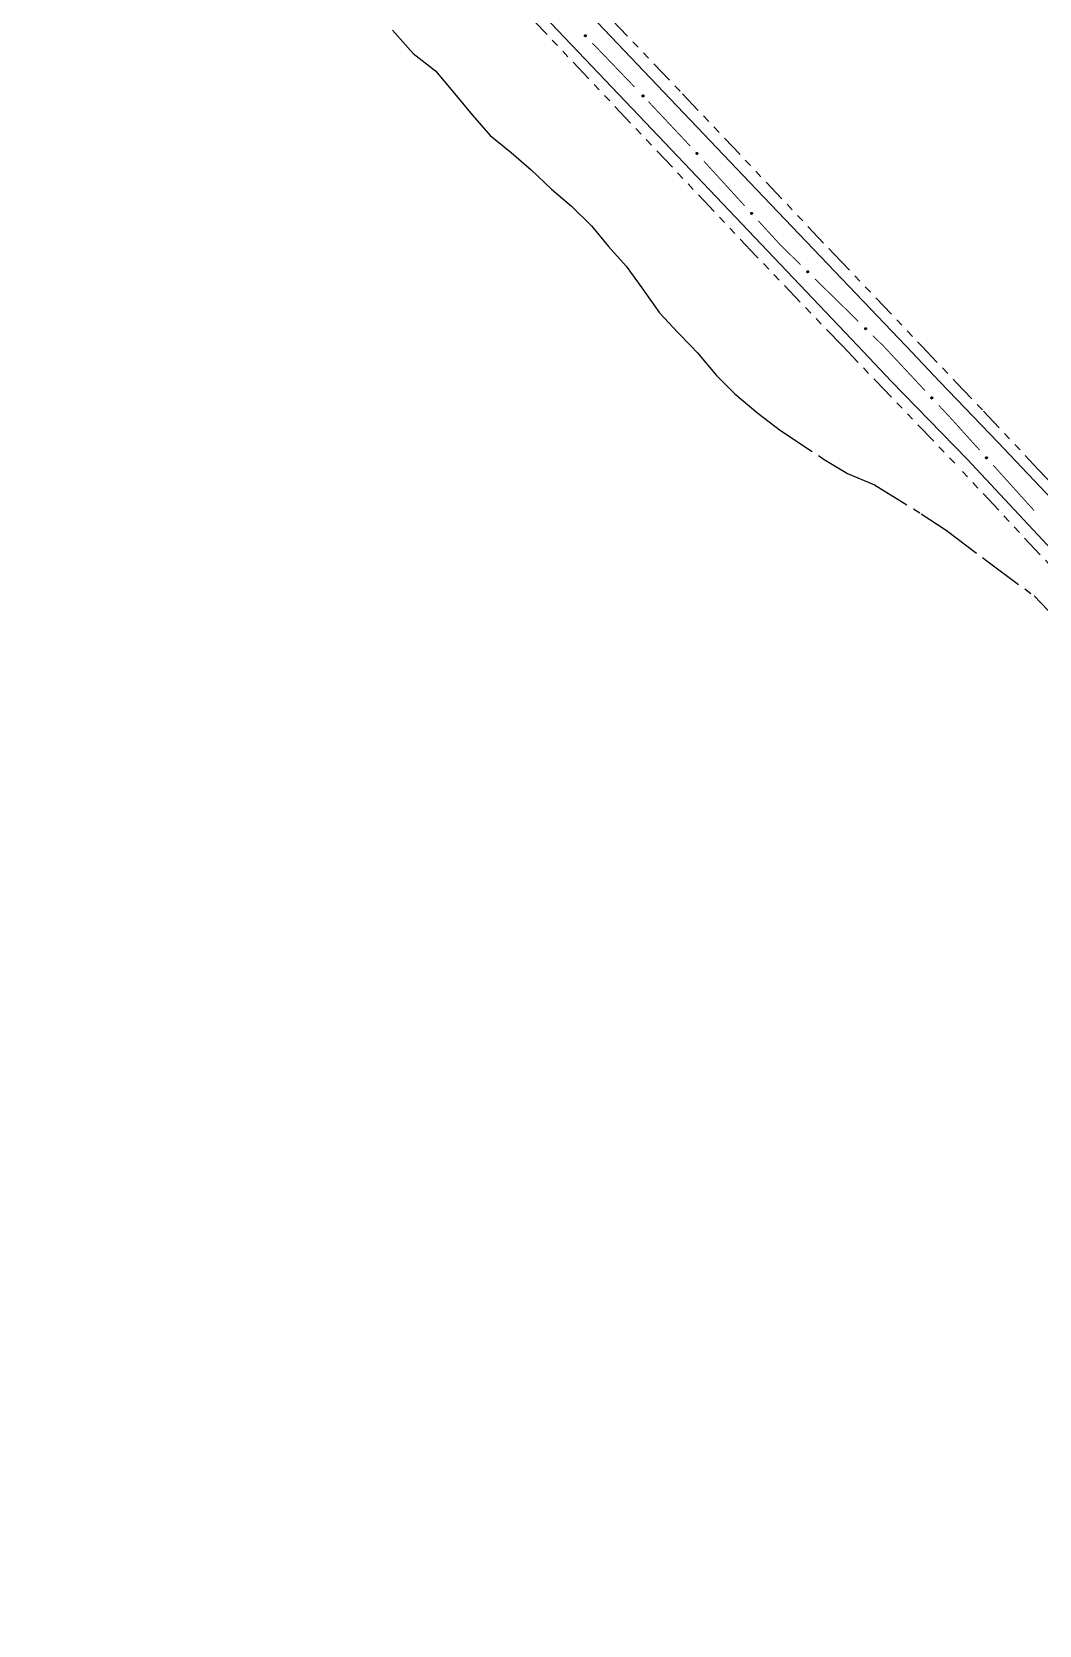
# Model space of a CAD drawing. Extents: x 208948 to 212966, y 4875285 to 4878160.
# Drawn here: x 211835.9 to 212034.7, y 4876503.2 to 4876817.5 of the extents above; entities that cross this region are included whole.
import ezdxf

# ---------------------------------------------------------------- set-up
doc = ezdxf.new("R2010")
doc.units = 0
doc.header["$LTSCALE"] = 1.5
doc.header["$MEASUREMENT"] = 0
doc.linetypes.add('TRACO_13', pattern=[8, 5, -1, 1, -1])
doc.linetypes.add('TRACO_25', pattern=[8, 3, -1, 1, -1, 1, -1])
for name, color, linetype in [('HD-CURSO-INTER', 170, 'CONTINUOUS'), ('SV-EIXO-ROD-ESTR', 7, 'CONTINUOUS'), ('SV-FX-DOM-EST', 20, 'CONTINUOUS'), ('SV-ROD-ESTADUAIS', 20, 'CONTINUOUS')]:
    doc.layers.add(name, color=color, linetype=linetype)

msp = doc.modelspace()

# ---------------------------------------------------------------- linework, layer by layer
at = {"layer": 'HD-CURSO-INTER', "linetype": 'TRACO_13'}
for points in [[(211907.079058, 4876817.876322, 11.826014), (211911.168259, 4876813.266977, 11.826014), (211915.567601, 4876809.857526, 11.826014), (211919.296837, 4876805.37815, 11.826014), (211922.776122, 4876801.188734, 11.826014), (211926.31542, 4876797.119309, 11.826014), (211930.484777, 4876793.739844, 11.826014), (211934.404144, 4876790.340369, 11.826014), (211938.453453, 4876786.540941, 11.826014), (211942.412821, 4876783.161466, 11.826014), (211946.362118, 4876779.242045, 11.826014), (211949.681427, 4876775.172609, 11.826014), (211953.160755, 4876771.31316, 11.826014), (211956.270049, 4876767.053733, 11.826014), (211959.729237, 4876762.114392, 11.826014), (211963.388555, 4876758.244952, 11.826014), (211965.941691, 4876755.572032, 11.826014)], [(211965.941691, 4876755.572032, 11.826014), (211967.227845, 4876754.225536, 11.826014), (211970.997083, 4876749.776159, 11.826014), (211971.514195, 4876749.251846, 11.826014), (211974.596432, 4876746.126695, 11.826014), (211979.155714, 4876742.307292, 11.826014), (211983.61505, 4876738.867847, 11.826014), (211992.273891, 4876733.188824, 11.826014), (211996.841489, 4876730.424882, 11.826014), (212002.182756, 4876728.159794, 11.826014), (212011.391571, 4876722.480797, 11.806072), (212016.312359, 4876719.205976, 11.766188), (212024.596163, 4876712.997499, 11.855532), (212033.678014, 4876706.259011, 11.795154), (212039.546826, 4876700.096759, 11.553638)]]:
    msp.add_polyline3d(points, dxfattribs=at)
at = {"layer": 'SV-EIXO-ROD-ESTR'}
for points in [[(211945.10368, 4876816.956778), (211945.152588, 4876816.956473), (211945.194559, 4876816.94621), (211945.227101, 4876816.927574), (211945.251564, 4876816.903608), (211945.273829, 4876816.876271), (211945.290197, 4876816.843757), (211945.300369, 4876816.803646), (211945.300407, 4876816.754583), (211945.287068, 4876816.712279), (211945.270505, 4876816.679397), (211945.246983, 4876816.65245), (211945.220064, 4876816.631265), (211945.185728, 4876816.615381), (211945.144979, 4876816.605469), (211945.095643, 4876816.606625), (211945.054565, 4876816.616969), (211945.023562, 4876816.63582), (211944.99662, 4876816.659639), (211944.974224, 4876816.68782), (211944.958342, 4876816.719829), (211944.948436, 4876816.760875), (211944.950222, 4876816.809554), (211944.960071, 4876816.850643), (211944.978482, 4876816.881903), (211945.002529, 4876816.907899), (211945.029676, 4876816.930564), (211945.061675, 4876816.948377), (211945.10368, 4876816.956778)], [(211956.499546, 4876805.088283), (211956.548448, 4876805.087457), (211956.590307, 4876805.076748), (211956.62265, 4876805.057768), (211956.646856, 4876805.033543), (211956.668829, 4876805.00597), (211956.684849, 4876804.973284), (211956.694594, 4876804.933067), (211956.69411, 4876804.884006), (211956.680322, 4876804.841846), (211956.66341, 4876804.809143), (211956.639603, 4876804.782447), (211956.61246, 4876804.76155), (211956.577957, 4876804.746032), (211956.537105, 4876804.736555), (211956.487784, 4876804.738235), (211956.446818, 4876804.749015), (211956.416017, 4876804.768196), (211956.389331, 4876804.7923), (211956.367235, 4876804.820718), (211956.351695, 4876804.852894), (211956.342226, 4876804.894043), (211956.34453, 4876804.942701), (211956.354815, 4876804.983682), (211956.373558, 4876805.014744), (211956.39788, 4876805.040483), (211956.425267, 4876805.062858), (211956.457454, 4876805.080329), (211956.499546, 4876805.088283)], [(211967.114284, 4876793.726481), (211967.163168, 4876793.724944), (211967.204867, 4876793.713626), (211967.236929, 4876793.694176), (211967.26078, 4876793.669601), (211967.28235, 4876793.641712), (211967.297892, 4876793.608795), (211967.30705, 4876793.568441), (211967.305852, 4876793.519393), (211967.29145, 4876793.477438), (211967.274064, 4876793.444984), (211967.249871, 4876793.418638), (211967.222426, 4876793.398139), (211967.187701, 4876793.383125), (211967.146715, 4876793.374243), (211967.097424, 4876793.376642), (211967.056619, 4876793.388018), (211967.026101, 4876793.407645), (211966.999769, 4876793.432135), (211966.97809, 4876793.460872), (211966.963019, 4876793.493271), (211966.954151, 4876793.534553), (211966.957163, 4876793.583172), (211966.968045, 4876793.623999), (211966.987238, 4876793.654785), (211967.011932, 4876793.680167), (211967.039642, 4876793.70214), (211967.07208, 4876793.719142), (211967.114284, 4876793.726481)], [(211977.900369, 4876781.908683), (211977.949253, 4876781.907145), (211977.990953, 4876781.895828), (211978.023015, 4876781.876378), (211978.046866, 4876781.851803), (211978.068435, 4876781.823913), (211978.083978, 4876781.790997), (211978.093136, 4876781.750643), (211978.091937, 4876781.701594), (211978.077536, 4876781.65964), (211978.06015, 4876781.627186), (211978.035956, 4876781.60084), (211978.008512, 4876781.58034), (211977.973787, 4876781.565327), (211977.9328, 4876781.556445), (211977.88351, 4876781.558844), (211977.842705, 4876781.570219), (211977.812187, 4876781.589846), (211977.785854, 4876781.614336), (211977.764175, 4876781.643073), (211977.749105, 4876781.675472), (211977.740237, 4876781.716755), (211977.743249, 4876781.765374), (211977.75413, 4876781.806201), (211977.773323, 4876781.836987), (211977.798018, 4876781.862369), (211977.825728, 4876781.884342), (211977.858165, 4876781.901343), (211977.900369, 4876781.908683)], [(211988.982944, 4876770.385347), (211989.031839, 4876770.386511), (211989.074099, 4876770.377514), (211989.107187, 4876770.359865), (211989.132358, 4876770.336644), (211989.155435, 4876770.309989), (211989.172771, 4876770.277981), (211989.184144, 4876770.238194), (211989.185657, 4876770.189154), (211989.173594, 4876770.146468), (211989.158027, 4876770.113103), (211989.135325, 4876770.085462), (211989.109055, 4876770.063478), (211989.075212, 4876770.046569), (211989.034779, 4876770.035438), (211988.98543, 4876770.03511), (211988.94406, 4876770.044215), (211988.912504, 4876770.062127), (211988.88486, 4876770.085125), (211988.861627, 4876770.112621), (211988.84479, 4876770.144139), (211988.833655, 4876770.184869), (211988.833978, 4876770.233579), (211988.842588, 4876770.274945), (211988.860052, 4876770.306744), (211988.883306, 4876770.333451), (211988.90976, 4876770.356921), (211988.94121, 4876770.375688), (211988.982944, 4876770.385347)], [(212000.405223, 4876759.181261), (212000.454118, 4876759.182426), (212000.496378, 4876759.173428), (212000.529466, 4876759.155779), (212000.554638, 4876759.132559), (212000.577714, 4876759.105903), (212000.595051, 4876759.073895), (212000.606423, 4876759.034108), (212000.607936, 4876758.985068), (212000.595873, 4876758.942382), (212000.580306, 4876758.909018), (212000.557604, 4876758.881376), (212000.531334, 4876758.859392), (212000.497491, 4876758.842483), (212000.457058, 4876758.831352), (212000.40771, 4876758.831025), (212000.366339, 4876758.84013), (212000.334783, 4876758.858041), (212000.307139, 4876758.88104), (212000.283906, 4876758.908535), (212000.267069, 4876758.940053), (212000.255935, 4876758.980783), (212000.256257, 4876759.029494), (212000.264867, 4876759.070859), (212000.282331, 4876759.102658), (212000.305586, 4876759.129365), (212000.33204, 4876759.152835), (212000.363489, 4876759.171602), (212000.405223, 4876759.181261)], [(212013.470369, 4876745.511578), (212013.519267, 4876745.510591), (212013.561091, 4876745.499743), (212013.59337, 4876745.480655), (212013.617496, 4876745.456349), (212013.639377, 4876745.428704), (212013.655289, 4876745.395965), (212013.6649, 4876745.355716), (212013.664253, 4876745.306657), (212013.650325, 4876745.264543), (212013.633304, 4876745.231896), (212013.609409, 4876745.205279), (212013.582196, 4876745.184473), (212013.547642, 4876745.169069), (212013.506758, 4876745.159728), (212013.457444, 4876745.161572), (212013.416514, 4876745.172488), (212013.385777, 4876745.191771), (212013.359171, 4876745.215963), (212013.33717, 4876745.244455), (212013.321736, 4876745.276682), (212013.312405, 4876745.317863), (212013.31487, 4876745.366512), (212013.325291, 4876745.407459), (212013.344137, 4876745.438459), (212013.368545, 4876745.464116), (212013.396006, 4876745.4864), (212013.42825, 4876745.503765), (212013.470369, 4876745.511578)], [(212024.259656, 4876733.694867), (212024.30853, 4876733.693024), (212024.350157, 4876733.681446), (212024.382098, 4876733.661796), (212024.405795, 4876733.637073), (212024.427189, 4876733.609049), (212024.442526, 4876733.576037), (212024.451432, 4876733.535626), (212024.449927, 4876733.486586), (212024.435264, 4876733.444722), (212024.417675, 4876733.412377), (212024.393318, 4876733.386183), (212024.365746, 4876733.365855), (212024.330927, 4876733.351058), (212024.289887, 4876733.342433), (212024.240612, 4876733.345139), (212024.199879, 4876733.35677), (212024.169484, 4876733.376587), (212024.143305, 4876733.401241), (212024.121806, 4876733.430113), (212024.106938, 4876733.462605), (212024.098328, 4876733.503943), (212024.101644, 4876733.552542), (212024.11278, 4876733.5933), (212024.132165, 4876733.623965), (212024.157017, 4876733.649192), (212024.184864, 4876733.670993), (212024.217407, 4876733.687791), (212024.259656, 4876733.694867)]]:
    msp.add_lwpolyline(points, close=True, dxfattribs=at)
for points in [[(211944.948436, 4876816.760875), (211945.144979, 4876816.605469)], [(211944.950222, 4876816.809554), (211945.185728, 4876816.615381)], [(211944.953092, 4876816.783504), (211945.162876, 4876816.612267)], [(211944.955927, 4876816.827839), (211945.198864, 4876816.626008)], [(211944.958342, 4876816.719829), (211945.095643, 4876816.606625)], [(211944.958919, 4876816.738027), (211945.114604, 4876816.611322)], [(211944.960071, 4876816.850643), (211945.220064, 4876816.631265)], [(211944.969747, 4876816.701134), (211945.070308, 4876816.616086)], [(211944.971125, 4876816.863237), (211945.231072, 4876816.643687)], [(211944.974224, 4876816.68782), (211945.054565, 4876816.616969)], [(211944.978482, 4876816.881903), (211945.246983, 4876816.65245)], [(211944.991993, 4876816.892728), (211945.255641, 4876816.665382)], [(211945.002529, 4876816.907899), (211945.270505, 4876816.679397)], [(211945.019516, 4876816.917258), (211945.276628, 4876816.700661)], [(211945.029676, 4876816.930564), (211945.287068, 4876816.712279)], [(211945.048849, 4876816.93596), (211945.290881, 4876816.737043)], [(211945.061675, 4876816.948377), (211945.300407, 4876816.754583)], [(211945.081963, 4876816.950726), (211945.29659, 4876816.780354)], [(211945.10368, 4876816.956778), (211945.300369, 4876816.803646)], [(211945.130314, 4876816.955529), (211945.289857, 4876816.828745)], [(211945.152588, 4876816.956473), (211945.290197, 4876816.843757)], [(211945.176539, 4876816.950726), (211945.275171, 4876816.865717)], [(211945.194559, 4876816.94621), (211945.273829, 4876816.876271)], [(211956.342226, 4876804.894043), (211956.537105, 4876804.736555)], [(211956.34453, 4876804.942701), (211956.577957, 4876804.746032)], [(211956.347122, 4876804.916621), (211956.555073, 4876804.743161)], [(211956.350429, 4876804.960924), (211956.591205, 4876804.756519)], [(211956.351695, 4876804.852894), (211956.487784, 4876804.738235)], [(211956.352466, 4876804.871085), (211956.506793, 4876804.74273)], [(211956.354815, 4876804.983682), (211956.61246, 4876804.76155)], [(211956.3629, 4876804.834078), (211956.462551, 4876804.747965)], [(211956.366003, 4876804.996157), (211956.623599, 4876804.773854)], [(211956.367235, 4876804.820718), (211956.446818, 4876804.749015)], [(211956.373558, 4876805.014744), (211956.639603, 4876804.782447)], [(211956.387184, 4876805.025425), (211956.648398, 4876804.795287)], [(211956.39788, 4876805.040483), (211956.66341, 4876804.809143)], [(211956.414966, 4876805.04966), (211956.669758, 4876804.830341)], [(211956.425267, 4876805.062858), (211956.680322, 4876804.841846)], [(211956.444497, 4876805.06805), (211956.684398, 4876804.866568)], [(211956.457454, 4876805.080329), (211956.69411, 4876804.884006)], [(211956.477765, 4876805.082462), (211956.690568, 4876804.909817)], [(211956.499546, 4876805.088283), (211956.694594, 4876804.933067)], [(211956.526165, 4876805.086751), (211956.68435, 4876804.958276)], [(211956.548448, 4876805.087457), (211956.684849, 4876804.973284)], [(211956.572336, 4876805.081456), (211956.670058, 4876804.995402)], [(211956.590307, 4876805.076748), (211956.668829, 4876805.00597)], [(211966.954151, 4876793.534553), (211967.146715, 4876793.374243)], [(211966.957163, 4876793.583172), (211967.187701, 4876793.383125)], [(211966.959376, 4876793.557058), (211967.164778, 4876793.380588)], [(211966.963019, 4876793.493271), (211967.097424, 4876793.376642)], [(211966.963327, 4876793.601308), (211967.2011, 4876793.393418)], [(211966.964055, 4876793.511449), (211967.116497, 4876793.38086)], [(211966.968045, 4876793.623999), (211967.222426, 4876793.398139)], [(211966.973949, 4876793.474294), (211967.072335, 4876793.386739)], [(211966.97809, 4876793.460872), (211967.056619, 4876793.388018)], [(211966.979413, 4876793.63631), (211967.233744, 4876793.410279)], [(211966.987238, 4876793.654785), (211967.249871, 4876793.418638)], [(211967.001017, 4876793.665266), (211967.258852, 4876793.431348)], [(211967.011932, 4876793.680167), (211967.274064, 4876793.444984)], [(211967.029149, 4876793.689095), (211967.280721, 4876793.466087)], [(211967.039642, 4876793.70214), (211967.29145, 4876793.477438)], [(211967.058945, 4876793.707052), (211967.295887, 4876793.502098)], [(211967.07208, 4876793.719142), (211967.305852, 4876793.519393)], [(211967.09242, 4876793.720978), (211967.302686, 4876793.545252)], [(211967.114284, 4876793.726481), (211967.30705, 4876793.568441)], [(211967.140877, 4876793.724562), (211967.297174, 4876793.593797)], [(211967.163168, 4876793.724944), (211967.297892, 4876793.608795)], [(211967.186966, 4876793.718594), (211967.283424, 4876793.631127)], [(211967.204867, 4876793.713626), (211967.28235, 4876793.641712)], [(211977.740237, 4876781.716755), (211977.9328, 4876781.556445)], [(211977.743249, 4876781.765374), (211977.973787, 4876781.565327)], [(211977.745461, 4876781.73926), (211977.950863, 4876781.562789)], [(211977.749105, 4876781.675472), (211977.88351, 4876781.558844)], [(211977.749413, 4876781.783509), (211977.987186, 4876781.57562)], [(211977.750141, 4876781.69365), (211977.902582, 4876781.563061)], [(211977.75413, 4876781.806201), (211978.008512, 4876781.58034)], [(211977.760035, 4876781.656496), (211977.858421, 4876781.568941)], [(211977.764175, 4876781.643073), (211977.842705, 4876781.570219)], [(211977.765498, 4876781.818512), (211978.019829, 4876781.592481)], [(211977.773323, 4876781.836987), (211978.035956, 4876781.60084)], [(211977.787103, 4876781.847468), (211978.044938, 4876781.61355)], [(211977.798018, 4876781.862369), (211978.06015, 4876781.627186)], [(211977.815235, 4876781.871296), (211978.066806, 4876781.648289)], [(211977.825728, 4876781.884342), (211978.077536, 4876781.65964)], [(211977.845031, 4876781.889254), (211978.081972, 4876781.6843)], [(211977.858165, 4876781.901343), (211978.091937, 4876781.701594)], [(211977.878506, 4876781.90318), (211978.088771, 4876781.727453)], [(211977.900369, 4876781.908683), (211978.093136, 4876781.750643)], [(211977.926963, 4876781.906763), (211978.08326, 4876781.775998)], [(211977.949253, 4876781.907145), (211978.083978, 4876781.790997)], [(211977.973052, 4876781.900796), (211978.06951, 4876781.813329)], [(211977.990953, 4876781.895828), (211978.068435, 4876781.823913)], [(211988.833655, 4876770.184869), (211989.034779, 4876770.035438)], [(211988.833978, 4876770.233579), (211989.075212, 4876770.046569)], [(211988.837629, 4876770.207627), (211989.052463, 4876770.04277)], [(211988.839131, 4876770.252028), (211989.088022, 4876770.057586)], [(211988.842588, 4876770.274945), (211989.109055, 4876770.063478)], [(211988.84479, 4876770.144139), (211988.98543, 4876770.03511)], [(211988.84482, 4876770.162346), (211989.004241, 4876770.040375)], [(211988.853259, 4876770.287865), (211989.119684, 4876770.076225)], [(211988.856751, 4876770.125794), (211988.959822, 4876770.043806)], [(211988.860052, 4876770.306744), (211989.135325, 4876770.085462)], [(211988.861627, 4876770.112621), (211988.94406, 4876770.044215)], [(211988.873231, 4876770.31797), (211989.143591, 4876770.098648)], [(211988.883306, 4876770.333451), (211989.158027, 4876770.113103)], [(211988.900004, 4876770.343316), (211989.163508, 4876770.134542)], [(211988.90976, 4876770.356921), (211989.173594, 4876770.146468)], [(211988.928763, 4876770.362891), (211989.176662, 4876770.171335)], [(211988.94121, 4876770.375688), (211989.185657, 4876770.189154)], [(211988.961418, 4876770.378645), (211989.181067, 4876770.214799)], [(211988.982944, 4876770.385347), (211989.184144, 4876770.238194)], [(211989.009603, 4876770.384899), (211989.172883, 4876770.262965)], [(211989.031839, 4876770.386511), (211989.172771, 4876770.277981)], [(211989.055951, 4876770.381486), (211989.157093, 4876770.299479)], [(211989.074099, 4876770.377514), (211989.155435, 4876770.309989)], [(212000.255935, 4876758.980783), (212000.457058, 4876758.831352)], [(212000.256257, 4876759.029494), (212000.497491, 4876758.842483)], [(212000.259908, 4876759.003541), (212000.474743, 4876758.838684)], [(212000.26141, 4876759.047942), (212000.510301, 4876758.853501)], [(212000.264867, 4876759.070859), (212000.531334, 4876758.859392)], [(212000.267069, 4876758.940053), (212000.40771, 4876758.831025)], [(212000.267099, 4876758.95826), (212000.42652, 4876758.836289)], [(212000.275538, 4876759.08378), (212000.541964, 4876758.872139)], [(212000.279031, 4876758.921709), (212000.382101, 4876758.839721)], [(212000.282331, 4876759.102658), (212000.557604, 4876758.881376)], [(212000.283906, 4876758.908535), (212000.366339, 4876758.84013)], [(212000.295511, 4876759.113884), (212000.56587, 4876758.894563)], [(212000.305586, 4876759.129365), (212000.580306, 4876758.909018)], [(212000.322284, 4876759.13923), (212000.585787, 4876758.930456)], [(212000.33204, 4876759.152835), (212000.595873, 4876758.942382)], [(212000.351042, 4876759.158806), (212000.598941, 4876758.96725)], [(212000.363489, 4876759.171602), (212000.607936, 4876758.985068)], [(212000.383697, 4876759.174559), (212000.603346, 4876759.010713)], [(212000.405223, 4876759.181261), (212000.606423, 4876759.034108)], [(212000.431882, 4876759.180813), (212000.595162, 4876759.058879)], [(212000.454118, 4876759.182426), (212000.595051, 4876759.073895)], [(212000.478231, 4876759.1774), (212000.579372, 4876759.095394)], [(212000.496378, 4876759.173428), (212000.577714, 4876759.105903)], [(212013.312405, 4876745.317863), (212013.506758, 4876745.159728)], [(212013.31487, 4876745.366512), (212013.547642, 4876745.169069)], [(212013.317376, 4876745.340424), (212013.524749, 4876745.166275)], [(212013.320829, 4876745.384716), (212013.560925, 4876745.179512)], [(212013.321736, 4876745.276682), (212013.457444, 4876745.161572)], [(212013.322567, 4876745.294871), (212013.476468, 4876745.166004)], [(212013.325291, 4876745.407459), (212013.582196, 4876745.184473)], [(212013.332879, 4876745.25783), (212013.432243, 4876745.171386)], [(212013.33652, 4876745.419897), (212013.593377, 4876745.19674)], [(212013.33717, 4876745.244455), (212013.416514, 4876745.172488)], [(212013.344137, 4876745.438459), (212013.609409, 4876745.205279)], [(212013.357798, 4876745.449094), (212013.618246, 4876745.21809)], [(212013.368545, 4876745.464116), (212013.633304, 4876745.231896)], [(212013.385661, 4876745.473237), (212013.639723, 4876745.253072)], [(212013.396006, 4876745.4864), (212013.650325, 4876745.264543)], [(212013.415252, 4876745.491529), (212013.654483, 4876745.289251)], [(212013.42825, 4876745.503765), (212013.664253, 4876745.306657)], [(212013.448569, 4876745.50583), (212013.660797, 4876745.332479)], [(212013.470369, 4876745.511578), (212013.6649, 4876745.355716)], [(212013.496982, 4876745.509958), (212013.65474, 4876745.380959)], [(212013.519267, 4876745.510591), (212013.655289, 4876745.395965)], [(212013.543136, 4876745.50451), (212013.640571, 4876745.418132)], [(212013.561091, 4876745.499743), (212013.639377, 4876745.428704)], [(212024.132165, 4876733.623965), (212024.393318, 4876733.386183)], [(212024.14601, 4876733.63436), (212024.402378, 4876733.398837)], [(212024.157017, 4876733.649192), (212024.417675, 4876733.412377)], [(212024.17429, 4876733.658013), (212024.424464, 4876733.433438)], [(212024.184864, 4876733.670993), (212024.435264, 4876733.444722)], [(212024.204197, 4876733.675784), (212024.439854, 4876733.469354)], [(212024.217407, 4876733.687791), (212024.449927, 4876733.486586)], [(212024.237759, 4876733.6895), (212024.446922, 4876733.512464)], [(212024.259656, 4876733.694867), (212024.451432, 4876733.535626)], [(212024.286237, 4876733.692781), (212024.441714, 4876733.561043)], [(212024.30853, 4876733.693024), (212024.442526, 4876733.576037)], [(212024.332288, 4876733.686526), (212024.428198, 4876733.598458)], [(212024.350157, 4876733.681446), (212024.427189, 4876733.609049)], [(212024.098328, 4876733.503943), (212024.289887, 4876733.342433)], [(212024.101644, 4876733.552542), (212024.330927, 4876733.351058)], [(212024.103693, 4876733.526414), (212024.307989, 4876733.348665)], [(212024.106938, 4876733.462605), (212024.240612, 4876733.345139)], [(212024.107921, 4876733.570638), (212024.344391, 4876733.361268)], [(212024.108087, 4876733.480776), (212024.259711, 4876733.349238)], [(212024.11278, 4876733.5933), (212024.365746, 4876733.365855)], [(212024.11775, 4876733.443561), (212024.215587, 4876733.355393)], [(212024.121806, 4876733.430113), (212024.199879, 4876733.35677)], [(212024.124224, 4876733.60554), (212024.377139, 4876733.377925)]]:
    msp.add_lwpolyline(points, dxfattribs=at)
at = {"layer": 'SV-EIXO-ROD-ESTR', "const_width": 0.18}
for points in [[(211946.508837, 4876815.33412), (211954.819219, 4876806.677472)], [(211957.577408, 4876803.780583), (211964.425575, 4876796.49343)], [(211964.425575, 4876796.49343), (211964.921526, 4876795.965688)], [(211964.921526, 4876795.965688), (211965.781575, 4876795.023373)], [(211968.478097, 4876792.068923), (211976.567661, 4876783.205575)], [(211979.264183, 4876780.251125), (211983.308965, 4876775.819451)], [(211983.308965, 4876775.819451), (211983.506859, 4876775.602627)], [(211983.506859, 4876775.602627), (211987.580647, 4876771.606659)], [(211990.436217, 4876768.805637), (211999.002926, 4876760.402573)], [(212001.858496, 4876757.601552), (212003.286281, 4876756.201041)], [(212003.286281, 4876756.201041), (212003.934461, 4876755.565243)], [(212003.934461, 4876755.565243), (212012.123164, 4876746.793405)], [(212014.852732, 4876743.869459), (212016.899908, 4876741.676499)], [(212016.899908, 4876741.676499), (212017.409511, 4876741.130606)], [(212017.409511, 4876741.130606), (212022.935073, 4876735.000056)], [(212025.613091, 4876732.028824), (212033.647146, 4876723.115129)]]:
    msp.add_lwpolyline(points, dxfattribs=at)
at = {"layer": 'SV-FX-DOM-EST', "linetype": 'TRACO_25'}
for points in [[(211995.83429, 4876755.570922, 13.511113), (211978.76979, 4876773.374157, 13.511113), (211936.857609, 4876817.767733, 13.890012), (211893.355667, 4876863.411109, 14.229026), (211855.542686, 4876903.19534, 14.248968), (211819.329378, 4876941.069838, 14.308794), (211786.995216, 4876973.83503, 14.338707), (211779.616239, 4876978.944171, 14.258939), (211773.87672, 4876979.655603, 14.229026), (211770.776616, 4876978.573792, 13.840157)], [(211950.35311, 4876819.921163, 14.219055), (211964.31466, 4876805.320273, 14.039577), (211994.139101, 4876773.764841, 13.88004), (212011.46594, 4876755.570342, 13.890012)], [(211995.83429, 4876755.570922, 13.511113), (212002.43244, 4876748.687134, 13.511113), (212018.762413, 4876731.650223, 13.27181)], [(212011.46594, 4876755.570342, 13.890012), (212018.296842, 4876748.397375, 13.890012), (212023.713619, 4876742.709347, 13.890012), (212034.471602, 4876731.231004, 13.890012)], [(212430.824699, 4876297.437433, 12.640458), (212374.916188, 4876356.786034, 11.3725), (212322.636843, 4876411.594737, 10.577512), (212283.064961, 4876453.493748, 10.396376), (212240.763642, 4876498.312691, 10.12467), (212199.801942, 4876540.88168, 10.527196), (212156.080937, 4876587.370585, 11.312122), (212118.108656, 4876627.029645, 11.563701), (212089.904362, 4876656.268949, 12.398942), (212051.242246, 4876696.837989, 12.680711), (212018.762413, 4876731.650223, 12.680711)], [(212034.471602, 4876731.231004, 12.680711), (212095.595391, 4876667.328843, 12.499574), (212164.571308, 4876594.820558, 11.342311), (212239.05618, 4876517.142401, 10.547322), (212282.667198, 4876470.683494, 9.993849), (212331.627199, 4876419.194712, 10.66808), (212384.996316, 4876363.196038, 11.120922), (212428.666365, 4876317.230421, 12.469384), (212503.442243, 4876239.53897, 12.469384)]]:
    msp.add_polyline3d(points, dxfattribs=at)
at = {"layer": 'SV-ROD-ESTADUAIS', "linetype": 'Continuous'}
for points in [[(211593.606576, 4877191.24762, 15.595054), (211597.092289, 4877187.604656, 15.595054), (211632.655699, 4877150.270074, 14.956909), (211703.382569, 4877075.840866, 14.757489), (211783.24475, 4876991.73753, 14.697663), (211786.838231, 4876988.010957, 14.697663), (211823.230345, 4876949.909134, 14.56804), (211879.029989, 4876891.217646, 14.56804), (211930.570463, 4876837.295478, 14.448388), (211978.861491, 4876786.422853, 14.268909), (212008.326924, 4876755.570459, 14.1692)], [(211998.859364, 4876755.57081, 14.119345), (211955.664515, 4876801.020297, 14.119345), (211887.767112, 4876872.409943, 14.298822), (211832.997249, 4876929.81161, 14.358649), (211781.780739, 4876983.618924, 14.418475), (211778.852717, 4876986.946222, 14.418475), (211706.420721, 4877062.812316, 14.617895), (211648.961376, 4877123.193557, 14.607924), (211594.51148, 4877180.455252, 14.717605), (211593.60623, 4877181.407966, 15.65488)], [(211998.859364, 4876755.57081, 14.119345), (212005.454008, 4876748.631946, 14.119345), (212020.48799, 4876733.260187, 13.640737)], [(212008.326924, 4876755.570458, 14.1692), (212015.122165, 4876748.45536, 14.1692), (212026.482683, 4876736.560094, 14.1692)], [(212026.482683, 4876736.560094, 13.304626), (212103.823232, 4876654.959102, 12.539826), (212169.349867, 4876586.18073, 11.352374), (212254.812406, 4876496.242856, 10.426565), (212307.422998, 4876440.653872, 10.426565), (212310.573028, 4876437.053837, 10.426565), (212343.01446, 4876404.005042, 10.869344), (212427.217253, 4876315.367137, 12.378816), (212522.9377, 4876214.669519, 14.210309), (212572.252393, 4876162.836095, 14.894604)], [(212432.542514, 4876299.055676, 12.640458), (212376.628968, 4876358.409623, 11.3725), (212324.348578, 4876413.21942, 10.577512), (212306.222986, 4876432.553794, 10.577512), (212302.622951, 4876436.453831, 10.577512), (212284.78097, 4876455.113906, 10.396376), (212242.472106, 4876499.940844, 10.12467), (212201.511865, 4876542.508317, 10.527196), (212157.792868, 4876588.995086, 11.312122), (212119.810258, 4876628.664933, 11.563701), (212091.60788, 4876657.902252, 12.398942), (212052.959303, 4876698.457085, 12.680711), (212020.48799, 4876733.260187, 12.680711)]]:
    msp.add_polyline3d(points, dxfattribs=at)

doc.saveas('drawing.dxf')
